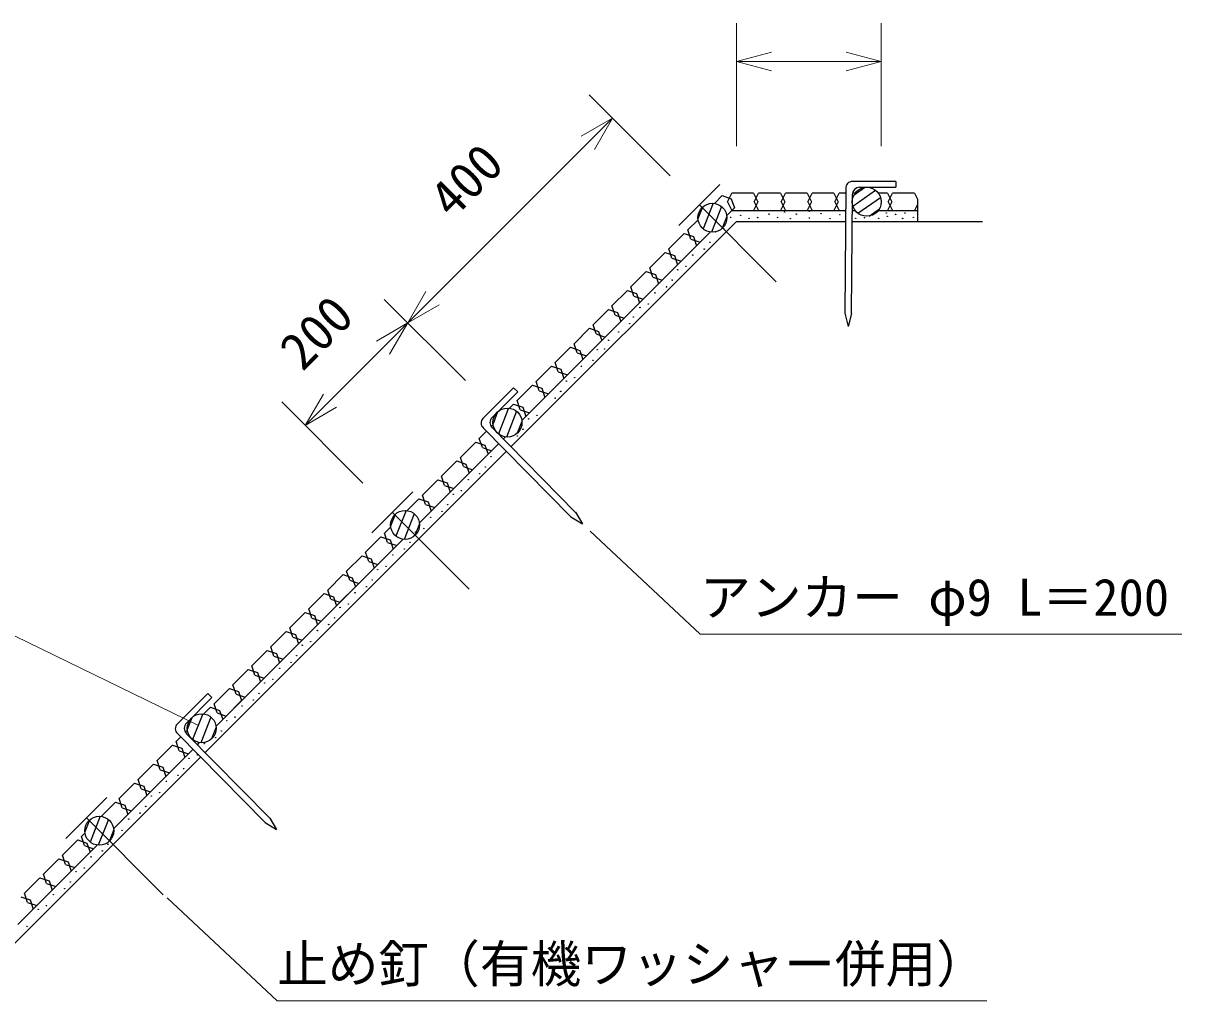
# Model space of a CAD drawing. Units: millimetres, scale not verified. Extents: x 200 to 8200, y 200 to 5825.
# Drawn here: x 1287 to 2887, y 3073 to 4438 of the extents above; entities that cross this region are included whole.
import ezdxf
from ezdxf.enums import TextEntityAlignment as Align

# ---------------------------------------------------------------- set-up
doc = ezdxf.new("R2010")
doc.units = ezdxf.units.MM
doc.header["$LTSCALE"] = 20
for name, color, linetype, lineweight in [('C-STR', 7, 'Continuous', 25), ('C-STR-DIM', 1, 'Continuous', 13), ('C-STR-HTXT', 1, 'Continuous', 13)]:
    doc.layers.add(name, color=color, linetype=linetype, lineweight=lineweight)
doc.styles.add('ＭＳ ゴシック', font='')
doc.styles.get('ＭＳ ゴシック').set_extended_font_data('MS Gothic')

msp = doc.modelspace()

# ---------------------------------------------------------------- linework, layer by layer
at = {"layer": 'C-STR'}
for p, q in [((2249.13, 4215.38), (2192.56, 4158.81)), ((2423.01, 4210.08), (2421.56, 4037.51)), ((2491.76, 4219.47), (2431.89, 4219.47)), ((2441.75, 4211.47), (2491.75, 4211.47)), ((2491.75, 4219.47), (2491.75, 4211.47)), ((2252.06, 4199.93), (2241.45, 4189.32)), ((2252.06, 4199.93), (2264.79, 4195.69)), ((2259.54, 4191.47), (2265.54, 4203.47)), ((2259.54, 4191.47), (2265.54, 4179.47)), ((2264.79, 4195.69), (2269.03, 4182.96)), ((2295.54, 4203.47), (2265.54, 4203.47)), ((2295.54, 4203.47), (2301.54, 4191.47)), ((2301.54, 4191.47), (2295.54, 4179.47)), ((2296.54, 4191.47), (2302.54, 4203.47)), ((2296.54, 4191.47), (2302.54, 4179.47)), ((2332.54, 4203.47), (2302.54, 4203.47)), ((2332.54, 4203.47), (2338.54, 4191.47)), ((2338.54, 4191.47), (2332.54, 4179.47)), ((2333.54, 4191.47), (2339.54, 4203.47)), ((2333.54, 4191.47), (2339.54, 4179.47)), ((2369.54, 4203.47), (2339.54, 4203.47)), ((2369.54, 4203.47), (2375.54, 4191.47)), ((2375.54, 4191.47), (2369.54, 4179.47)), ((2370.54, 4191.47), (2376.54, 4203.47)), ((2370.54, 4191.47), (2376.54, 4179.47)), ((2406.54, 4203.47), (2376.54, 4203.47)), ((2406.54, 4203.47), (2412.54, 4191.47)), ((2412.54, 4191.47), (2406.54, 4179.47)), ((2407.54, 4191.47), (2413.54, 4203.47)), ((2407.54, 4191.47), (2413.54, 4179.47)), ((2422.96, 4203.47), (2413.54, 4203.47)), ((2431.75, 4201.62), (2430.48, 4037.15)), ((2435.75, 4203.47), (2431.96, 4203.47)), ((2480.54, 4203.47), (2467.75, 4203.47)), ((2480.54, 4203.47), (2486.54, 4191.47)), ((2486.54, 4191.47), (2480.54, 4179.47)), ((2481.54, 4191.47), (2487.54, 4203.47)), ((2481.54, 4191.47), (2487.54, 4179.47)), ((2517.54, 4203.47), (2487.54, 4203.47)), ((2517.54, 4203.47), (2521.75, 4195.04)), ((2521.75, 4195.04), (2521.75, 4164.47)), ((2326.91, 4081.03), (2220.84, 4187.09)), ((2258.42, 4172.35), (2269.03, 4182.96)), ((2258.42, 4172.35), (2265.54, 4179.47)), ((2265.54, 4179.47), (2422.75, 4179.47)), ((2265.54, 4179.47), (2295.54, 4179.47)), ((2302.54, 4179.47), (2332.54, 4179.47)), ((2339.54, 4179.47), (2369.54, 4179.47)), ((2376.54, 4179.47), (2406.54, 4179.47)), ((2431.75, 4179.47), (2435.75, 4179.47)), ((2431.75, 4179.47), (2435.75, 4179.47)), ((2467.75, 4179.47), (2480.54, 4179.47)), ((2467.75, 4179.47), (2521.75, 4179.47)), ((2487.54, 4179.47), (2517.54, 4179.47)), ((2521.75, 4187.89), (2517.54, 4179.47)), ((1960.73, 3853.45), (2271.75, 4164.47)), ((2218.83, 4166.69), (2204.68, 4152.55)), ((2271.75, 4164.47), (2422.63, 4164.47)), ((2431.75, 4164.47), (2611.75, 4164.47)), ((2006.59, 3920.52), (2235.8, 4149.72)), ((2199.73, 4147.6), (2178.52, 4126.39)), ((2199.73, 4147.6), (2212.46, 4143.36)), ((2208.93, 4139.82), (2204.68, 4152.55)), ((2212.46, 4143.36), (2216.71, 4130.63)), ((2221.65, 4135.58), (2235.8, 4149.72)), ((2195.49, 4109.42), (2216.71, 4130.63)), ((2208.93, 4139.82), (2221.65, 4135.58)), ((2173.57, 4121.44), (2152.36, 4100.23)), ((2173.57, 4121.44), (2186.3, 4117.2)), ((2182.76, 4113.66), (2178.52, 4126.39)), ((2182.76, 4113.66), (2195.49, 4109.42)), ((2186.3, 4117.2), (2190.54, 4104.47)), ((2147.41, 4095.28), (2126.2, 4074.06)), ((2147.41, 4095.28), (2160.14, 4091.03)), ((2156.6, 4087.5), (2152.36, 4100.23)), ((2169.33, 4083.26), (2190.54, 4104.47)), ((2156.6, 4087.5), (2169.33, 4083.26)), ((2160.14, 4091.03), (2164.38, 4078.31)), ((2121.25, 4069.11), (2100.03, 4047.9)), ((2121.25, 4069.11), (2133.97, 4064.87)), ((2130.44, 4061.34), (2126.2, 4074.06)), ((2133.97, 4064.87), (2138.22, 4052.14)), ((2143.17, 4057.09), (2164.38, 4078.31)), ((2104.28, 4035.17), (2100.03, 4047.9)), ((2117, 4030.93), (2138.22, 4052.14)), ((2130.44, 4061.34), (2143.17, 4057.09)), ((2095.08, 4042.95), (2073.87, 4021.74)), ((2095.08, 4042.95), (2107.81, 4038.71)), ((2104.28, 4035.17), (2117, 4030.93)), ((2107.81, 4038.71), (2112.05, 4025.98)), ((2421.56, 4037.51), (2425.91, 4019.47)), ((2430.56, 4037.44), (2425.91, 4019.47)), ((2068.92, 4016.79), (2047.71, 3995.57)), ((2068.92, 4016.79), (2081.65, 4012.55)), ((2078.11, 4009.01), (2073.87, 4021.74)), ((2090.84, 4004.77), (2112.05, 4025.98)), ((2064.68, 3978.6), (2085.89, 3999.82)), ((2078.11, 4009.01), (2090.84, 4004.77)), ((2081.65, 4012.55), (2085.89, 3999.82)), ((2042.76, 3990.63), (2021.54, 3969.41)), ((2042.76, 3990.63), (2055.48, 3986.38)), ((2051.95, 3982.85), (2047.71, 3995.57)), ((2055.48, 3986.38), (2059.73, 3973.65)), ((2025.79, 3956.68), (2021.54, 3969.41)), ((2038.51, 3952.44), (2059.73, 3973.65)), ((2051.95, 3982.85), (2064.68, 3978.6)), ((2016.59, 3964.46), (1995.38, 3943.25)), ((2016.59, 3964.46), (2029.32, 3960.22)), ((2025.79, 3956.68), (2038.51, 3952.44)), ((2029.32, 3960.22), (2033.56, 3947.49)), ((1990.43, 3938.3), (1969.22, 3917.09)), ((1990.43, 3938.3), (2003.16, 3934.06)), ((1999.62, 3930.52), (1995.38, 3943.25)), ((2012.35, 3926.28), (2033.56, 3947.49)), ((1964.27, 3934.77), (1921.94, 3892.44)), ((1934.57, 3893.75), (1969.92, 3929.11)), ((1934.57, 3893.75), (1969.92, 3929.11)), ((1964.27, 3934.76), (1969.92, 3929.11)), ((1986.19, 3900.12), (2007.4, 3921.33)), ((1999.62, 3930.52), (2012.35, 3926.28)), ((2003.16, 3934.06), (2007.4, 3921.33)), ((1964.27, 3912.14), (1958.61, 3906.48)), ((1964.27, 3912.14), (1977, 3907.89)), ((1973.46, 3904.36), (1969.22, 3917.09)), ((1973.46, 3904.36), (1986.19, 3900.12)), ((1975.58, 3889.51), (1992.45, 3906.37)), ((1977, 3907.89), (1981.24, 3895.17)), ((1975.58, 3889.51), (1981.24, 3895.17)), ((1926.97, 3874.84), (1916.89, 3864.76)), ((1922.3, 3879.52), (2043.29, 3756.47)), ((1935.98, 3883.85), (1933.3, 3881.17)), ((1934.46, 3879.72), (2049.86, 3762.52)), ((1834.27, 3748.19), (1943.9, 3857.83)), ((1911.94, 3859.81), (1890.73, 3838.6)), ((1911.94, 3859.81), (1924.67, 3855.57)), ((1921.13, 3852.03), (1916.89, 3864.76)), ((1924.67, 3855.57), (1928.91, 3842.84)), ((1950.13, 3864.05), (1952.95, 3866.88)), ((1538.59, 3431.3), (1954.51, 3847.23)), ((1907.7, 3821.63), (1928.91, 3842.84)), ((1921.13, 3852.03), (1933.86, 3847.79)), ((1885.78, 3833.65), (1864.57, 3812.43)), ((1885.78, 3833.65), (1898.51, 3829.4)), ((1894.97, 3825.87), (1890.73, 3838.6)), ((1894.97, 3825.87), (1907.7, 3821.63)), ((1898.51, 3829.4), (1902.75, 3816.68)), ((1859.62, 3807.48), (1838.4, 3786.27)), ((1859.62, 3807.48), (1872.34, 3803.24)), ((1868.81, 3799.71), (1864.57, 3812.43)), ((1881.54, 3795.46), (1902.75, 3816.68)), ((1824.97, 3791.22), (1768.4, 3734.65)), ((1868.81, 3799.71), (1881.54, 3795.46)), ((1872.34, 3803.24), (1876.59, 3790.51)), ((1833.45, 3781.32), (1817.3, 3765.16)), ((1833.45, 3781.32), (1846.18, 3777.08)), ((1842.65, 3773.54), (1838.4, 3786.27)), ((1846.18, 3777.08), (1850.42, 3764.35)), ((1902.75, 3656.87), (1796.68, 3762.94)), ((1842.65, 3773.54), (1855.37, 3769.3)), ((2049.71, 3762.78), (2059.12, 3746.79)), ((2043.29, 3756.47), (2059.12, 3746.79)), ((1781.13, 3729), (1759.91, 3707.78)), ((1781.13, 3729), (1793.86, 3724.75)), ((1794.67, 3742.54), (1786.08, 3733.95)), ((1790.32, 3721.22), (1786.08, 3733.95)), ((1776.88, 3690.81), (1798.1, 3712.03)), ((1790.32, 3721.22), (1803.05, 3716.97)), ((1793.86, 3724.75), (1798.1, 3712.03)), ((1798.1, 3712.03), (1811.64, 3725.57)), ((1754.96, 3702.83), (1733.75, 3681.62)), ((1754.96, 3702.83), (1767.69, 3698.59)), ((1764.16, 3695.05), (1759.91, 3707.78)), ((1767.69, 3698.59), (1771.93, 3685.86)), ((1553.44, 3467.37), (1776.88, 3690.81)), ((1737.99, 3668.89), (1733.75, 3681.62)), ((1764.16, 3695.05), (1776.88, 3690.81)), ((1728.8, 3676.67), (1707.59, 3655.46)), ((1728.8, 3676.67), (1741.53, 3672.43)), ((1737.99, 3668.89), (1750.72, 3664.65)), ((1741.53, 3672.43), (1745.77, 3659.7)), ((1702.64, 3650.51), (1681.43, 3629.29)), ((1702.64, 3650.51), (1715.37, 3646.26)), ((1711.83, 3642.73), (1707.59, 3655.46)), ((1724.56, 3638.49), (1745.77, 3659.7)), ((1698.4, 3612.32), (1719.61, 3633.54)), ((1711.83, 3642.73), (1724.56, 3638.49)), ((1715.37, 3646.26), (1719.61, 3633.54)), ((1676.48, 3624.34), (1655.26, 3603.13)), ((1676.48, 3624.34), (1689.2, 3620.1)), ((1685.67, 3616.57), (1681.43, 3629.29)), ((1685.67, 3616.57), (1698.4, 3612.32)), ((1689.2, 3620.1), (1693.45, 3607.37)), ((1659.5, 3590.4), (1655.26, 3603.13)), ((1672.23, 3586.16), (1693.45, 3607.37)), ((1650.31, 3598.18), (1629.1, 3576.97)), ((1650.31, 3598.18), (1663.04, 3593.94)), ((1659.5, 3590.4), (1672.23, 3586.16)), ((1663.04, 3593.94), (1667.28, 3581.21)), ((1624.15, 3572.02), (1602.94, 3550.8)), ((1624.15, 3572.02), (1636.88, 3567.78)), ((1633.34, 3564.24), (1629.1, 3576.97)), ((1636.88, 3567.78), (1641.12, 3555.05)), ((1646.07, 3560), (1667.28, 3581.21)), ((1619.91, 3533.83), (1641.12, 3555.05)), ((1633.34, 3564.24), (1646.07, 3560)), ((1597.99, 3545.86), (1576.77, 3524.64)), ((1597.99, 3545.86), (1610.71, 3541.61)), ((1607.18, 3538.08), (1602.94, 3550.8)), ((1607.18, 3538.08), (1619.91, 3533.83)), ((1610.71, 3541.61), (1614.96, 3528.88)), ((1571.82, 3519.69), (1550.61, 3498.48)), ((1571.82, 3519.69), (1584.55, 3515.45)), ((1581.02, 3511.91), (1576.77, 3524.64)), ((1593.74, 3507.67), (1614.96, 3528.88)), ((1542.13, 3512.62), (1499.8, 3470.29)), ((1512.43, 3471.61), (1547.78, 3506.96)), ((1512.43, 3471.61), (1547.78, 3506.96)), ((1542.12, 3512.62), (1547.78, 3506.96)), ((1581.02, 3511.91), (1593.74, 3507.67)), ((1584.55, 3515.45), (1588.79, 3502.72)), ((1545.66, 3493.53), (1536.47, 3484.34)), ((1545.66, 3493.53), (1558.39, 3489.29)), ((1554.85, 3485.75), (1550.61, 3498.48)), ((1558.39, 3489.29), (1562.63, 3476.56)), ((1567.58, 3481.51), (1588.79, 3502.72)), ((1553.44, 3467.37), (1562.63, 3476.56)), ((1554.85, 3485.75), (1567.58, 3481.51)), ((1500.16, 3457.37), (1621.15, 3334.32)), ((1513.84, 3461.71), (1511.16, 3459.02)), ((1512.32, 3457.58), (1627.72, 3340.38)), ((1493.33, 3441.2), (1472.12, 3419.99)), ((1493.33, 3441.2), (1506.06, 3436.96)), ((1504.79, 3452.66), (1498.28, 3446.15)), ((1502.53, 3433.43), (1498.28, 3446.15)), ((1527.98, 3441.91), (1530.81, 3444.74)), ((1527.98, 3441.91), (1530.81, 3444.74)), ((1116.45, 3009.16), (1532.14, 3424.85)), ((1412.12, 3326.05), (1521.62, 3435.55)), ((1489.09, 3403.02), (1510.31, 3424.23)), ((1502.53, 3433.43), (1515.26, 3429.18)), ((1506.06, 3436.96), (1510.31, 3424.23)), ((1467.17, 3415.04), (1445.96, 3393.83)), ((1467.17, 3415.04), (1479.9, 3410.8)), ((1476.36, 3407.26), (1472.12, 3419.99)), ((1476.36, 3407.26), (1489.09, 3403.02)), ((1479.9, 3410.8), (1484.14, 3398.07)), ((1450.2, 3381.1), (1445.96, 3393.83)), ((1462.93, 3376.86), (1484.14, 3398.07)), ((1441.01, 3388.88), (1419.8, 3367.66)), ((1441.01, 3388.88), (1453.74, 3384.63)), ((1450.2, 3381.1), (1462.93, 3376.86)), ((1453.74, 3384.63), (1457.98, 3371.91)), ((1402.83, 3369.08), (1346.26, 3312.51)), ((1414.85, 3362.71), (1395.15, 3343.02)), ((1414.85, 3362.71), (1427.57, 3358.47)), ((1424.04, 3354.94), (1419.8, 3367.66)), ((1436.77, 3350.69), (1457.98, 3371.91)), ((1412.12, 3326.05), (1431.82, 3345.74)), ((1424.04, 3354.94), (1436.77, 3350.69)), ((1427.57, 3358.47), (1431.82, 3345.74)), ((1480.61, 3234.73), (1374.54, 3340.79)), ((1621.15, 3334.32), (1636.98, 3324.64)), ((1627.57, 3340.63), (1636.98, 3324.64)), ((1372.53, 3320.39), (1367.47, 3315.34)), ((1371.71, 3302.61), (1367.47, 3315.34)), ((1299.48, 3213.41), (1389.5, 3303.42)), ((1362.52, 3310.39), (1341.31, 3289.18)), ((1362.52, 3310.39), (1375.25, 3306.15)), ((1371.71, 3302.61), (1384.44, 3298.37)), ((1375.25, 3306.15), (1379.49, 3293.42)), ((1384.44, 3298.37), (1389.5, 3303.42)), ((1336.36, 3284.23), (1315.14, 3263.01)), ((1336.36, 3284.23), (1349.09, 3279.98)), ((1345.55, 3276.45), (1341.31, 3289.18)), ((1349.09, 3279.98), (1353.33, 3267.25)), ((1358.28, 3272.2), (1379.49, 3293.42)), ((1332.11, 3246.04), (1353.33, 3267.25)), ((1345.55, 3276.45), (1358.28, 3272.2)), ((1310.19, 3258.06), (1288.98, 3236.85)), ((1310.19, 3258.06), (1322.92, 3253.82)), ((1319.39, 3250.28), (1315.14, 3263.01)), ((1319.39, 3250.28), (1332.11, 3246.04)), ((1322.92, 3253.82), (1327.16, 3241.09)), ((1284.03, 3231.9), (1296.76, 3227.66)), ((1293.22, 3224.12), (1288.98, 3236.85)), ((1305.95, 3219.88), (1327.16, 3241.09)), ((1293.22, 3224.12), (1305.95, 3219.88)), ((1296.76, 3227.66), (1301, 3214.93)), ((1279.79, 3193.72), (1301, 3214.93))]:
    msp.add_line(p, q, dxfattribs=at)
at = {"layer": 'C-STR', "color": 3}
for p, q in [((2432.68, 4185.44), (2463.94, 4207.33)), ((2434.29, 4201.21), (2448.57, 4211.21)), ((2439.57, 4175.61), (2470.82, 4197.5)), ((2225.02, 4184.19), (2218.69, 4167.94)), ((2239.97, 4189.48), (2226.1, 4153.93)), ((2251.15, 4185.12), (2237.28, 4149.57)), ((2454.94, 4171.72), (2469.22, 4181.72)), ((2258.56, 4171.1), (2252.23, 4154.86)), ((1957.13, 3906.64), (1943.26, 3871.09)), ((1942.18, 3901.34), (1935.85, 3885.1)), ((1968.31, 3902.27), (1954.44, 3866.73)), ((1975.72, 3888.26), (1969.38, 3872.02)), ((1800.76, 3759.92), (1794.42, 3743.68)), ((1815.71, 3765.21), (1801.84, 3729.67)), ((1826.88, 3760.85), (1813.02, 3725.3)), ((1834.3, 3746.84), (1827.96, 3730.6)), ((1520.04, 3479.2), (1513.7, 3462.96)), ((1534.98, 3484.49), (1521.12, 3448.94)), ((1546.16, 3480.13), (1532.3, 3444.58)), ((1553.58, 3466.12), (1547.24, 3449.87)), ((1378.62, 3337.78), (1372.28, 3321.54)), ((1393.56, 3343.07), (1379.7, 3307.52)), ((1404.74, 3338.71), (1390.87, 3303.16)), ((1412.16, 3324.7), (1405.82, 3308.45))]:
    msp.add_line(p, q, dxfattribs=at)
for centre in [(2451.75, 4191.47), (2238.63, 4169.52), (1955.78, 3886.68), (1814.36, 3745.26), (1533.64, 3464.54), (1392.22, 3323.12)]:
    msp.add_circle(centre, 20, dxfattribs=at)
at = {"layer": 'C-STR'}
for centre in [(2338.3, 4177.34), (2372.37, 4178.38), (2388.64, 4175.01), (2478.82, 4175.94), (2504.39, 4176.08), (2263.72, 4169.92), (2277.55, 4172.93), (2289.29, 4168.77), (2301.36, 4169.75), (2316.91, 4174.41), (2328.42, 4169.77), (2346.11, 4168.32), (2354.71, 4174.43), (2372.7, 4169.15), (2401.04, 4168.16), (2414.61, 4173.71), (2436.61, 4168.77), (2448.68, 4169.75), (2468.23, 4168.67), (2480.28, 4171.37), (2491.51, 4173.99), (2501.25, 4168.47), (2515.99, 4170.14), (2242.88, 4149.65), (2254.3, 4154.51), (2235.18, 4135.36), (2211.63, 4117.84), (2227.34, 4126.13), (2190.8, 4097.57), (2202.21, 4102.42), (2183.09, 4083.28), (2159.55, 4065.75), (2175.25, 4074.05), (2150.13, 4050.34), (2129.55, 4032.37), (2138.71, 4045.48), (2124.56, 4023.35), (2095.47, 4000.38), (2109.14, 4011.83), (2079.66, 3987.3), (2089.92, 3988.18), (2073.65, 3972.44), (2057.94, 3964.15), (2037.1, 3943.87), (2048.52, 3948.73), (2021.56, 3920.36), (2029.4, 3929.58), (1985.02, 3891.79), (1996.44, 3896.65), (1977.32, 3877.5), (1969.48, 3868.27), (1932.93, 3839.7), (1925.23, 3825.41), (1901.69, 3807.89), (1917.39, 3816.18), (1892.27, 3792.48), (1880.85, 3787.62), (1865.3, 3764.1), (1873.15, 3773.33), (1849.6, 3755.81), (1828.76, 3735.53), (1840.18, 3740.39), (1813.22, 3712.01), (1821.06, 3721.24), (1797.51, 3703.72), (1776.68, 3683.45), (1788.1, 3688.3), (1768.98, 3669.16), (1745.43, 3651.63), (1761.13, 3659.93), (1724.59, 3631.36), (1736.01, 3636.22), (1716.89, 3617.07), (1693.34, 3599.55), (1709.05, 3607.84), (1683.92, 3584.13), (1672.5, 3579.28), (1656.96, 3555.76), (1664.8, 3564.99), (1641.26, 3547.46), (1620.42, 3527.19), (1631.84, 3532.05), (1604.88, 3503.67), (1612.72, 3512.9), (1589.17, 3495.38), (1568.33, 3475.1), (1579.75, 3479.96), (1560.63, 3460.81), (1537.09, 3443.29), (1552.79, 3451.59), (1516.25, 3423.02), (1527.67, 3427.88), (1508.55, 3408.73), (1485, 3391.21), (1500.71, 3399.5), (1475.58, 3375.79), (1464.16, 3370.93), (1448.62, 3347.42), (1456.46, 3356.64), (1432.92, 3339.12), (1423.5, 3323.71), (1396.53, 3295.33), (1404.38, 3304.56), (1380.83, 3287.04), (1359.99, 3266.76), (1371.41, 3271.62), (1352.29, 3252.47), (1328.74, 3234.95), (1344.45, 3243.24), (1319.33, 3219.54), (1307.91, 3214.68), (1292.36, 3191.16)]:
    msp.add_circle(centre, 0.3, dxfattribs=at)
for centre, radius, start, end in [((2431.69, 4210.75), 8.72, 88.65974, 185.44093), ((2441.75, 4201.47), 10, 90, 180), ((1927.96, 3886.13), 8.72, 133.65974, 230.44093), ((1941.64, 3886.68), 10, 135, 225), ((1941.64, 3886.68), 10, 135, 225), ((1519.5, 3464.54), 10, 135, 225), ((1519.5, 3464.54), 10, 135, 225), ((1505.82, 3463.99), 8.72, 133.65974, 230.44093), ((1412.08, 3318.85), 0.3, 206.86043, 128.16836)]:
    msp.add_arc(centre, radius, start, end, dxfattribs=at)
at = {"layer": 'C-STR-DIM'}
for p, q in [((2271.75, 4268.08), (2271.75, 4438.08)), ((2471.75, 4268.08), (2471.75, 4438.08)), ((2271.75, 4385.04), (2320.05, 4397.98)), ((2271.75, 4385.04), (2320.05, 4372.1)), ((2471.75, 4385.04), (2271.75, 4385.04)), ((2471.75, 4385.04), (2423.46, 4397.98)), ((2471.75, 4385.04), (2423.46, 4372.1)), ((2180.49, 4227.44), (2068.58, 4339.35)), ((2100.89, 4307.05), (1818.05, 4024.2)), ((2100.89, 4307.05), (2057.59, 4282.05)), ((2100.89, 4307.05), (2075.89, 4263.74)), ((1818.05, 4024.2), (1843.05, 4067.5)), ((1897.65, 3944.6), (1785.74, 4056.51)), ((1818.05, 4024.2), (1861.35, 4049.2)), ((1818.05, 4024.2), (1676.63, 3882.78)), ((1818.05, 4024.2), (1774.75, 3999.2)), ((1818.05, 4024.2), (1793.05, 3980.9)), ((1676.63, 3882.78), (1701.63, 3926.08)), ((1756.23, 3803.18), (1644.32, 3915.09)), ((1676.63, 3882.78), (1719.93, 3907.78))]:
    msp.add_line(p, q, dxfattribs=at)
at = {"layer": 'C-STR-HTXT'}
for p, q in [((2070.07, 3736.53), (2221.76, 3594.48)), ((1258.3, 3600.71), (1529.4, 3468.41)), ((2221.76, 3594.48), (2886.76, 3594.48)), ((1485.98, 3230.28), (1637.67, 3088.22)), ((1637.67, 3088.22), (2617.67, 3088.22))]:
    msp.add_line(p, q, dxfattribs=at)

# ---------------------------------------------------------------- texts
at = {"layer": 'C-STR-DIM', "color": 7, "style": 'ＭＳ ゴシック'}
for s, p in [('400', (1890.81, 4155.14)), ('200', (1683.72, 3945.25))]:
    msp.add_text(s, height=51.32, rotation=45, dxfattribs=at).set_placement(p, align=Align.BOTTOM_LEFT)
at = {"layer": 'C-STR-HTXT', "color": 7, "style": 'ＭＳ ゴシック'}
for s, p in [('アンカー φ9 L＝200', (2221.76, 3604.48)), ('止め釘（有機ワッシャー併用）', (1637.67, 3098.22))]:
    msp.add_text(s, height=51.32, dxfattribs=at).set_placement(p, align=Align.BOTTOM_LEFT)

doc.saveas('drawing.dxf')
